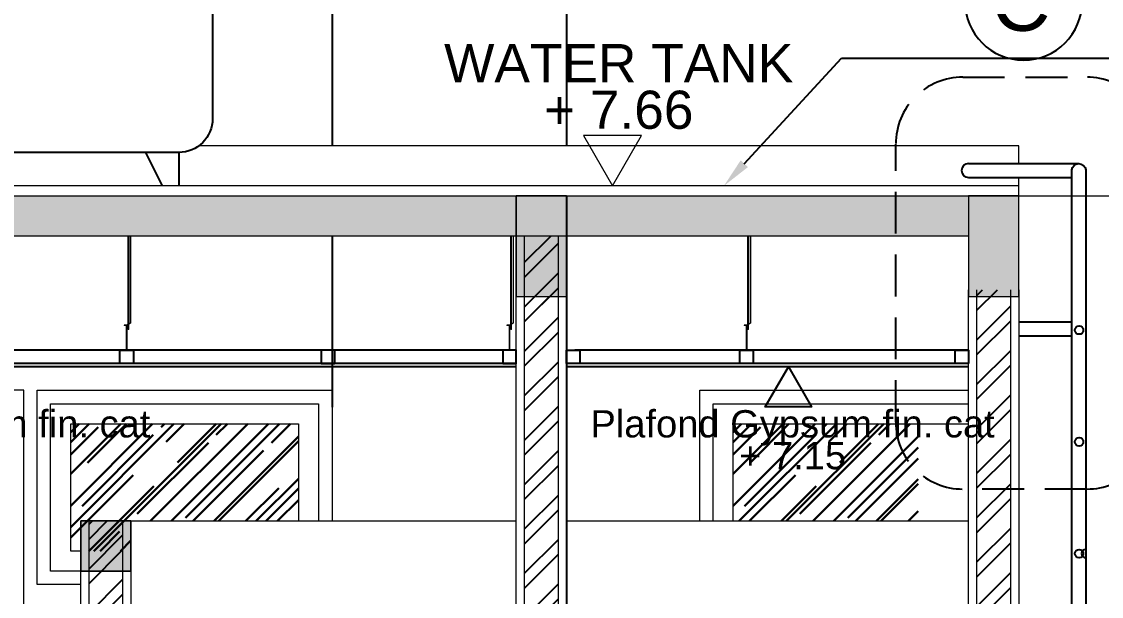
# Model space of a CAD drawing. Header units: inches. Extents: x 249 to 1192, y -18 to 440.
# Drawn here: x 529.18 to 535.63, y 215.94 to 219.37 of the extents above; entities that cross this region are included whole.
import ezdxf
from ezdxf import colors
from ezdxf.entities.mleader import LeaderData, LeaderLine
from ezdxf.enums import TextEntityAlignment as Align
from ezdxf.math import Vec2, Vec3

# ---------------------------------------------------------------- set-up
doc = ezdxf.new("R2010")
doc.units = ezdxf.units.IN
doc.header["$MEASUREMENT"] = 0
doc.linetypes.add('HIDDEN', pattern=[0.375, 0.25, -0.125])
for name, color, linetype, lineweight in [('ARSIR BETON', 8, 'Continuous', 0), ('BALOK', 3, 'Continuous', 20), ('BESI', 201, 'Continuous', 0), ('DIMENSI', 85, 'Continuous', 20), ('DINDING', 6, 'Continuous', 0), ('DINDING2', 137, 'Continuous', 20), ('KACA', 141, 'Continuous', 30), ('KUSEN', 16, 'Continuous', 15), ('TEXT (KET. GAMBAR)', 8, 'Continuous', 25), ('TEXT (KET. RUANG)', 7, 'Continuous', 5), ('TEXT (KETERANGAN)', 7, 'Continuous', 25)]:
    doc.layers.add(name, color=color, linetype=linetype, lineweight=lineweight)
for name, color, linetype in [('ARSIR DINDING', 64, 'Continuous'), ('KOLOM', 5, 'Continuous'), ('PLAFOND', 42, 'Continuous')]:
    doc.layers.add(name, color=color, linetype=linetype)
doc.styles.add('ARIAL', font='arial.ttf')
doc.styles.add('S', font='SIMPLEX', dxfattribs={"width": 1.1})
doc.styles.get("Standard").update_dxf_attribs({"font": 'arial.ttf'})
pattern_1 = [(45, (532.18576, 211.56628), (-0.1325825, 0.1325825), []), (45, (532.27415, 211.56628), (-0.1325825, 0.1325825), [])]

# ---------------------------------------------------------------- blocks, each defined once
blk = doc.blocks.new('PEIL LANTAI')
at = {"color": 1}
blk.add_lwpolyline([(2106.6594, 1042.5757), (2106.7974, 1042.3367), (2106.9353, 1042.5757)], close=True, dxfattribs=at)
for tag, p in [('RUANG', (2106.8265, 1042.7751)), ('ELEVASI', (2106.8265, 1042.5535))]:
    blk.add_attdef(tag, text='', height=0.1812).set_placement(p, align=Align.BOTTOM_CENTER)
blk = doc.blocks.new('BAHAN')
at = {"layer": 'TEXT (KETERANGAN)', "color": 1}
blk.add_lwpolyline([(707.0317, 209.6948), (707.2312, 209.3492), (706.8322, 209.3492)], close=True, dxfattribs=at)
at = {"layer": 'TEXT (KETERANGAN)', "style": 'ARIAL'}
for tag, p in [('BAHAN', (707.0684, 209.0131)), ('ELEVASI', (707.0684, 208.7382))]:
    blk.add_attdef(tag, text='', height=0.236, dxfattribs=at).set_placement(p, align=Align.BOTTOM_CENTER)
blk = doc.blocks.new('NAV')
blk.add_circle((0, -0.4), 0.35)
at = {"style": 'S', "width": 0.75, "flags": 4}
blk.add_attdef('AV', text='', height=0.3, dxfattribs=at).set_placement((0, -0.4), align=Align.MIDDLE)

msp = doc.modelspace()

# ---------------------------------------------------------------- hatches: boundary and pattern name
at = {"layer": 'ARSIR BETON'}
h = msp.add_hatch(color=256, dxfattribs=at)
h.paths.add_polyline_path([(531.0363, 218.3263), (527.4363, 218.3263), (527.4363, 218.0863), (531.0363, 218.0863)])
h.paths.add_polyline_path([(532.1358, 218.3263), (531.0363, 218.3263), (531.0363, 218.0863), (532.1358, 218.0863)])
h.paths.add_polyline_path([(534.8363, 218.3263), (532.4358, 218.3263), (532.4358, 218.0863), (534.8363, 218.0863)])
h = msp.add_hatch(color=256, dxfattribs=at)
h.paths.add_polyline_path([(532.3858, 218.3263), (532.1858, 218.3263), (532.1858, 217.7263), (532.3858, 217.7263)])
h.paths.add_polyline_path([(532.1858, 218.3263), (532.1358, 218.3263), (532.1358, 217.7263), (532.1858, 217.7263)])
h.paths.add_polyline_path([(532.4358, 218.3263), (532.3858, 218.3263), (532.3858, 217.7263), (532.4358, 217.7263)])
h = msp.add_hatch(color=256, dxfattribs=at)
h.paths.add_polyline_path([(535.0863, 218.3263), (534.8863, 218.3263), (534.8863, 217.7263), (535.0863, 217.7263)])
h.paths.add_polyline_path([(534.8863, 218.3263), (534.8363, 218.3263), (534.8363, 217.7263), (534.8863, 217.7263)])
h.paths.add_polyline_path([(535.1363, 218.3263), (535.0863, 218.3263), (535.0863, 217.7263), (535.1363, 217.7263)])
msp.add_hatch(color=256, dxfattribs=at).paths.add_polyline_path([(529.8359, 216.3863), (529.5359, 216.3863), (529.5359, 216.0863), (529.8359, 216.0863)])
at = {"layer": 'ARSIR DINDING'}
h = msp.add_hatch(dxfattribs=at)
h.set_pattern_fill('ANSI32', color=256, scale=0.5, style=0)
h.set_pattern_definition(pattern_1)
h.paths.add_polyline_path([(532.3858, 218.0863), (532.1858, 218.0863), (532.1858, 211.5663), (532.3858, 211.5663)])
h = msp.add_hatch(dxfattribs=at)
h.set_pattern_fill('ANSI32', color=256, scale=0.5, style=0)
h.set_pattern_definition([(45, (534.88634, 215.34628), (-0.132583, 0.132583), []), (45, (534.97473, 215.34628), (-0.132583, 0.132583), [])])
h.paths.add_polyline_path([(535.0863, 217.7663), (534.8863, 217.7663), (534.8863, 215.3463), (535.0863, 215.3463)])
h = msp.add_hatch(dxfattribs=at)
h.set_pattern_fill('ANSI32', color=256, scale=0.5, style=0)
h.set_pattern_definition(pattern_1)
h.paths.add_polyline_path([(532.3858, 217.7263), (532.1858, 217.7263), (532.1858, 215.3063), (532.3858, 215.3063)])
h = msp.add_hatch(dxfattribs=at)
h.set_pattern_fill('ANSI32', color=256, scale=0.5, style=0)
h.set_pattern_definition([(45, (529.58595, 215.30628), (-0.132583, 0.132583), []), (45, (529.67434, 215.30628), (-0.132583, 0.132583), [])])
h.paths.add_polyline_path([(529.7859, 216.3863), (529.5859, 216.3863), (529.5859, 215.3063), (529.7859, 215.3063)])
at = {"layer": 'KACA'}
h = msp.add_hatch(dxfattribs=at)
h.set_pattern_fill('AR-RROOF', color=256, scale=0.2, angle=45, style=0)
h.set_pattern_definition([(45, (521.85485, 212.40628), (0.1697056, 0.4525483), [3, -0.4, 1, -0.2]), (45, (521.97223, 212.66508), (-0.329512, 0.046669), [0.6, -0.066, 1.2, -0.15]), (45, (521.80535, 212.5972), (0.6406387, 0.8301434), [1.6, -0.28, 0.8, -0.2])])
h.paths.add_polyline_path([(529.8359, 216.2063), (529.8359, 216.3863), (530.8363, 216.3863), (530.8363, 216.9663), (529.4759, 216.9663), (529.4759, 216.2063)])
h = msp.add_hatch(dxfattribs=at)
h.set_pattern_fill('AR-RROOF', color=256, scale=0.2, angle=45, style=0)
h.set_pattern_definition([(45, (525.81003, 212.40628), (0.1697056, 0.4525483), [3, -0.4, 1, -0.2]), (45, (525.92741, 212.66508), (-0.329512, 0.046669), [0.6, -0.066, 1.2, -0.15]), (45, (525.76054, 212.5972), (0.6406387, 0.8301434), [1.6, -0.28, 0.8, -0.2])])
h.paths.add_polyline_path([(533.4311, 216.3863), (534.5364, 216.3863), (534.5364, 216.9663), (533.4311, 216.9663)])

# ---------------------------------------------------------------- linework, layer by layer
for p, q in [((529.9226, 218.5863), (530.0226, 218.3863)), ((530.1226, 218.5863), (530.1226, 218.3863)), ((534.8363, 218.5196), (535.4942, 218.5196)), ((534.8363, 218.4363), (535.4525, 218.4363)), ((535.1363, 217.5749), (535.4525, 217.5749)), ((535.1363, 217.4916), (535.4525, 217.4916)), ((535.5358, 217.5004), (535.5358, 216.8837)), ((535.5358, 216.8337), (535.5358, 216.2171)), ((535.5358, 216.1671), (535.5358, 215.5504))]:
    msp.add_line(p, q)
for points in [[(530.0226, 220.9863, -0.414214), (530.3226, 220.6863), (530.3226, 218.7863, -0.414214), (530.1226, 218.5863), (528.5226, 218.5863, -0.414214), (528.3226, 218.7863), (528.3226, 220.6863, -0.414214), (528.6226, 220.9863)], [(535.5358, 211.8587), (535.4525, 211.8587), (535.4525, 218.4815, -0.913776), (535.5358, 218.4815)]]:
    msp.add_lwpolyline(points, format="xyb", close=True)
for centre in [(535.4965, 217.5254), (535.4965, 216.8587), (535.4965, 216.1921)]:
    msp.add_circle(centre, 0.025)
for centre, radius in [((534.8363, 218.4779), 0.0417), ((535.5358, 216.1921), 0.025)]:
    msp.add_arc(centre, radius, 90, 270)
at = {"layer": 'BALOK'}
for points in [[(527.4363, 218.3263), (534.8363, 218.3263), (534.8363, 218.0863), (527.4363, 218.0863)], [(532.1358, 217.7263), (532.4358, 217.7263), (532.4358, 218.3263), (532.1358, 218.3263)], [(534.8363, 217.7263), (535.1363, 217.7263), (535.1363, 218.3263), (534.8363, 218.3263)]]:
    msp.add_lwpolyline(points, close=True, dxfattribs=at)
msp.add_lwpolyline([(529.5359, 216.0863), (529.8359, 216.0863), (529.8359, 216.3863), (529.5359, 216.3863), (529.5359, 216.0863)], dxfattribs=at)
at = {"layer": 'BESI', "ltscale": 0.1}
for p, q in [((529.8182, 217.5595), (529.8182, 218.0863)), ((529.8182, 217.5595), (529.8182, 218.0863)), ((529.8222, 217.5618), (529.8222, 218.0863)), ((529.8222, 217.5618), (529.8222, 218.0863)), ((529.8313, 218.0863), (529.8313, 217.5671)), ((529.8313, 218.0863), (529.8313, 217.5671)), ((529.8328, 218.0863), (529.8328, 217.5662)), ((529.8328, 218.0863), (529.8328, 217.5662)), ((532.1039, 217.5595), (532.1039, 218.0863)), ((532.1039, 217.5595), (532.1039, 218.0863)), ((532.1079, 217.5618), (532.1079, 218.0863)), ((532.1079, 217.5618), (532.1079, 218.0863)), ((532.117, 218.0863), (532.117, 217.5671)), ((532.117, 218.0863), (532.117, 217.5671)), ((532.1185, 218.0863), (532.1185, 217.5662)), ((532.1185, 218.0863), (532.1185, 217.5662)), ((533.5192, 217.5595), (533.5192, 218.0863)), ((533.5192, 217.5595), (533.5192, 218.0863)), ((533.5232, 217.5618), (533.5232, 218.0863)), ((533.5232, 217.5618), (533.5232, 218.0863)), ((533.5323, 218.0863), (533.5323, 217.5671)), ((533.5323, 218.0863), (533.5323, 217.5671)), ((533.5338, 218.0863), (533.5338, 217.5662)), ((533.5338, 218.0863), (533.5338, 217.5662)), ((529.8104, 217.555), (529.7947, 217.555)), ((529.7947, 217.555), (529.7947, 217.5535)), ((529.8108, 217.5535), (529.7947, 217.5535)), ((529.8313, 217.5671), (529.8104, 217.555)), ((529.8328, 217.5662), (529.8108, 217.5535)), ((529.8182, 217.5293), (529.8182, 217.5578)), ((529.8222, 217.5293), (529.8182, 217.5293)), ((529.8222, 217.5293), (529.8182, 217.5293)), ((529.8222, 217.5293), (529.8182, 217.5293)), ((529.8222, 217.5293), (529.8182, 217.5293)), ((529.8222, 217.5293), (529.8222, 217.5601)), ((532.0961, 217.555), (532.0804, 217.555)), ((532.0804, 217.555), (532.0804, 217.5535)), ((532.0965, 217.5535), (532.0804, 217.5535)), ((532.117, 217.5671), (532.0961, 217.555)), ((532.1185, 217.5662), (532.0965, 217.5535)), ((532.1039, 217.5293), (532.1039, 217.5578)), ((532.1079, 217.5293), (532.1039, 217.5293)), ((532.1079, 217.5293), (532.1039, 217.5293)), ((532.1079, 217.5293), (532.1039, 217.5293)), ((532.1079, 217.5293), (532.1039, 217.5293)), ((532.1079, 217.5293), (532.1079, 217.5601)), ((533.5114, 217.555), (533.4957, 217.555)), ((533.4957, 217.555), (533.4957, 217.5535)), ((533.5118, 217.5535), (533.4957, 217.5535)), ((533.5323, 217.5671), (533.5114, 217.555)), ((533.5338, 217.5662), (533.5118, 217.5535)), ((533.5192, 217.5293), (533.5192, 217.5578)), ((533.5232, 217.5293), (533.5192, 217.5293)), ((533.5232, 217.5293), (533.5192, 217.5293)), ((533.5232, 217.5293), (533.5192, 217.5293)), ((533.5232, 217.5293), (533.5192, 217.5293)), ((533.5232, 217.5293), (533.5232, 217.5601))]:
    msp.add_line(p, q, dxfattribs=at)
for points in [[(529.8108, 217.5535), (529.8108, 217.4063), (529.8093, 217.4063), (529.8093, 217.5535)], [(532.0965, 217.5535), (532.0965, 217.4063), (532.095, 217.4063), (532.095, 217.5535)], [(533.5118, 217.5535), (533.5118, 217.4063), (533.5103, 217.4063), (533.5103, 217.5535)]]:
    msp.add_lwpolyline(points, dxfattribs=at)
at = {"layer": 'DINDING'}
for points in [[(535.1363, 218.5196), (535.1363, 218.6263), (530.2426, 218.6263)], [(535.1363, 218.3263), (535.1363, 218.4363)], [(532.4358, 218.3263), (532.4358, 211.5663), (532.1358, 211.5663), (532.1358, 218.3263)], [(535.1363, 217.7663), (535.1363, 211.5663), (534.8364, 211.5663), (534.8363, 217.7663)], [(529.8359, 216.3863), (529.8359, 211.5663), (529.5359, 211.5663), (529.5359, 216.3863)], [(529.5359, 216.3863), (532.1358, 216.3863)], [(532.4358, 216.3863), (534.8363, 216.3863)]]:
    msp.add_lwpolyline(points, dxfattribs=at)
at = {"layer": 'DINDING2'}
msp.add_lwpolyline([(527.4363, 218.3263), (535.1363, 218.3263), (535.1363, 218.3863), (527.4363, 218.3863)], close=True, dxfattribs=at)
for points in [[(535.1363, 218.3263), (536.2763, 218.3263), (536.2763, 211.7063), (535.3759, 211.7063)], [(532.3858, 218.0863), (532.3858, 211.5663), (532.1858, 211.5663), (532.1858, 218.0863)], [(535.0863, 217.7663), (535.0863, 211.5663), (534.8863, 211.5663), (534.8863, 217.7663)], [(529.7859, 216.3863), (529.7859, 211.5663), (529.5859, 211.5663), (529.5859, 216.3863)]]:
    msp.add_lwpolyline(points, dxfattribs=at)
at = {"layer": 'KOLOM'}
for points in [[(531.0363, 222.7663), (531.0363, 218.6263)], [(532.4358, 222.7663), (532.4358, 218.6263)], [(532.4358, 218.3263), (532.4358, 211.7063)], [(531.0363, 218.0863), (531.0363, 217.0663)]]:
    msp.add_lwpolyline(points, dxfattribs=at)
at = {"layer": 'KUSEN'}
msp.add_lwpolyline([(529.1967, 217.1663), (527.4363, 217.1663), (527.4363, 211.7063), (529.1967, 211.7063)], close=True, dxfattribs=at)
for points in [[(529.5359, 216.0063), (529.2759, 216.0063), (529.2759, 217.1663), (531.0363, 217.1663), (531.0363, 216.3863)], [(533.2311, 216.3863), (533.2311, 217.1663), (534.8363, 217.1663)], [(529.8359, 216.0863), (529.3559, 216.0863), (529.3559, 217.0863), (530.9563, 217.0863), (530.9563, 216.3863)], [(533.3111, 216.3863), (533.3111, 217.0863), (534.8363, 217.0863)], [(529.5359, 216.2063), (529.4759, 216.2063), (529.4759, 216.9663), (530.8363, 216.9663), (530.8363, 216.3863)], [(533.4311, 216.3863), (533.4311, 216.9663), (534.8363, 216.9663)]]:
    msp.add_lwpolyline(points, dxfattribs=at)
at = {"layer": 'PLAFOND'}
for points in [[(532.1358, 217.4063), (527.4363, 217.4063)], [(534.8363, 217.4063), (532.4858, 217.4063)], [(532.1358, 217.3263), (527.4363, 217.3263)], [(534.8363, 217.3263), (532.4858, 217.3263)], [(532.1358, 217.3063), (527.4363, 217.3063)], [(534.8363, 217.3063), (532.4358, 217.3063)]]:
    msp.add_lwpolyline(points, dxfattribs=at)
for points in [[(529.85, 217.3263), (529.77, 217.3263), (529.77, 217.4063), (529.85, 217.4063)], [(530.9721, 217.3263), (531.0521, 217.3263), (531.0521, 217.4063), (530.9721, 217.4063)], [(532.0558, 217.3263), (532.1358, 217.3263), (532.1358, 217.4063), (532.0558, 217.4063)], [(532.5158, 217.3263), (532.4358, 217.3263), (532.4358, 217.4063), (532.5158, 217.4063)], [(533.5511, 217.3263), (533.4711, 217.3263), (533.4711, 217.4063), (533.5511, 217.4063)], [(534.8363, 217.3263), (534.7563, 217.3263), (534.7563, 217.4063), (534.8363, 217.4063)]]:
    msp.add_lwpolyline(points, close=True, dxfattribs=at)
at = {"layer": 'TEXT (KET. GAMBAR)', "color": 3, "linetype": 'HIDDEN'}
msp.add_lwpolyline([(534.8014, 219.0353), (535.5425, 219.0353, -0.414214), (535.9425, 218.6353), (535.9425, 216.9768, -0.414214), (535.5425, 216.5768), (534.8014, 216.5768, -0.414214), (534.4014, 216.9768), (534.4014, 218.6353, -0.414214)], format="xyb", close=True, dxfattribs=at)

# ---------------------------------------------------------------- block references
at = {"layer": 'DIMENSI', "xscale": 0.6897248955102668, "yscale": 0.6897248955102668, "zscale": 0.6897248955102668}
for p in [(41.0621, 72.6746), (46.1031, 72.6746)]:
    msp.add_blockref('BAHAN', p, dxfattribs=at).add_auto_attribs({'ELEVASI': '+ 7.15', 'BAHAN': 'Plafond Gypsum fin. cat'})
at = {"layer": 'TEXT (KET. GAMBAR)', "color": 3}
ref = msp.add_blockref('NAV', (535.1648, 219.887), dxfattribs=dict(at, xscale=-1))
ref.add_attrib('AV', 'C', dxfattribs={"layer": '0', "height": 0.35, "flags": 4}).set_placement((535.1482, 219.487), align=Align.MIDDLE)
at = {"layer": 'TEXT (KET. RUANG)', "xscale": 1.256272712888423, "yscale": 1.256272712888423, "zscale": 1.256272712888423}
msp.add_blockref('PEIL LANTAI', (-2114.001, -1091.0729), dxfattribs=at).add_auto_attribs({'ELEVASI': '+ 7.66', 'RUANG': 'WATER TANK'})

# ---------------------------------------------------------------- leaders
at = {"layer": 'TEXT (KETERANGAN)'}
ml = msp.add_multileader_mtext('Standard', dxfattribs=at)
ml.set_content('SCREED T = 3 cm', color=256)
ml.set_leader_properties()
ml.build(insert=Vec2(0, 0))
ml.multileader.update_dxf_attribs({"dogleg_length": 0.36, "arrow_head_size": 0.18})
ctx = ml.context
ctx.base_point, ctx.char_height, ctx.arrow_head_size, ctx.landing_gap_size, ctx.plane_origin = Vec3(541.7388, 219.1487), 0.18, 0.18, 0.09, Vec3(539.9441, 218.1002)
notes = []
notes.append((ctx, [(0, (1, 1, 0), (534.0781, 219.1487), (1, 0), 7.6607, [(0, [(533.3755, 218.3863)], 0, [])])]))
ctx.mtext.insert, ctx.mtext.flow_direction = Vec3(541.8288, 219.2403), 5
for ctx, leaders in notes:
    for number, flags, end, landing, length, lines in leaders:
        leader = LeaderData()
        leader.index, (leader.has_last_leader_line, leader.has_dogleg_vector, leader.attachment_direction) = number, flags
        leader.last_leader_point, leader.dogleg_vector, leader.dogleg_length = Vec3(end), Vec3(landing), length
        for number, points, colour, breaks in lines:
            line = LeaderLine()
            line.index, line.vertices, line.color, line.breaks = number, Vec3.list(points), colors.encode_raw_color(colour), breaks
            leader.lines.append(line)
        ctx.leaders.append(leader)

doc.saveas('drawing.dxf')
